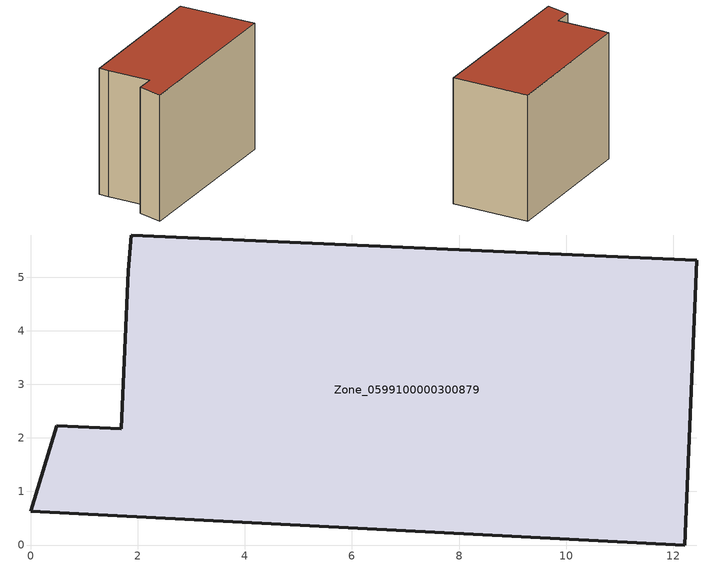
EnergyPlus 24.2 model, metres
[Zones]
Zone_0599100000300879
 floor ground (C_G): 1.82,5.12 1.88,5.79 12.44,5.32 12.21,0 0,0.63 0.49,2.23 1.69,2.17 z1.13
 wall outside (C_F): 12.21,0 12.44,5.32 1.88,5.79 1.82,5.12 1.69,2.17 0.49,2.23 0,0.63 12.21,0 z1.13:9.88
 roof outside (C_R): 1.88,5.79 1.82,5.12 1.69,2.17 0.49,2.23 0,0.63 12.21,0 12.44,5.32 z9.88
[BUILDING]
Pand.0599100000300879: North Axis=0; Terrain=City; Loads Convergence Tolerance Value=0.04; Temperature Convergence Tolerance Value=0.4; Solar Distribution=FullExterior; Maximum Number of Warmup Days=25; Minimum Number of Warmup Days=1
[Site:Location]
Rotterdam.The.Hague.AP_ZH_NLD Design_Conditions: Latitude=51.96; Longitude=4.45; Time Zone=1; Elevation=-4.5
[SITE:GROUNDTEMPERATURE:BUILDINGSURFACE]
18, 18, 18, 18, 18, 18, 18, 18, 18, 18, 18, 18
[MATERIAL] Thermal Absorptance=0.9; Solar Absorptance=0.7; Visible Absorptance=0.7
Name | Roughness | Thickness | Conductivity | Density | Specific Heat
G.TC.1975-1991 | MediumSmooth | 0.15 | 0.288461 | 540 | 1210
F.TC.1975-1991 | Rough | 0.3 | 0.230769 | 1920 | 840
R.TC.1975-1991 | MediumRough | 0.2 | 0.153846 | 1500 | 1000
[CONSTRUCTION]
C_G: G.TC.1975-1991
C_F: F.TC.1975-1991
C_R: R.TC.1975-1991
[ZONE]
Zone_0599100000300879: Type=1; Multiplier=1; Ceiling Height=Autocalculate; Volume=Autocalculate; Floor Area=autocalculate; Part of Total Floor Area=Yes
[ZONEINFILTRATION:DESIGNFLOWRATE]
Infil_Zone_0599100000300879: Zone or ZoneList or Space or SpaceList=Zone_0599100000300879; Schedule=AlwaysOn; Design Flow Rate Calculation Method=Flow/Area; Flow Rate per Floor Area=0.003; Constant Term Coefficient=1; Temperature Term Coefficient=0; Velocity Term Coefficient=0; Velocity Squared Term Coefficient=0
[HVACTEMPLATE:ZONE:IDEALLOADSAIRSYSTEM]
Zone_0599100000300879: Maximum Heating Supply Air Temperature=50; Minimum Cooling Supply Air Temperature=13; Maximum Heating Supply Air Humidity Ratio=0.0156; Minimum Cooling Supply Air Humidity Ratio=0.0077; Heating Limit=NoLimit; Cooling Limit=NoLimit; Dehumidification Control Type=ConstantSensibleHeatRatio; Cooling Sensible Heat Ratio=0.7; Dehumidification Setpoint=60; Humidification Control Type=None; Humidification Setpoint=30; Outdoor Air Method=None; Outdoor Air Flow Rate per Person=0.00944; Outdoor Air Flow Rate per Zone Floor Area=0; Outdoor Air Flow Rate per Zone=0; Demand Controlled Ventilation Type=None; Outdoor Air Economizer Type=NoEconomizer; Heat Recovery Type=None; Sensible Heat Recovery Effectiveness=0.7; Latent Heat Recovery Effectiveness=0.65
[ZONECONTROL:THERMOSTAT]
ThermostatControl_Zone_0599100000300879: Zone or ZoneList=Zone_0599100000300879; Control Type Schedule=DualSetpointControlType; Control 1=Thermostat_Zone_0599100000300879; Temperature Difference Between Cutout And Setpoint=0
[THERMOSTATSETPOINT:DUALSETPOINT]
Thermostat_Zone_0599100000300879: Heating Setpoint Temperature Schedule=HeatingSetpoint_Zone_0599100000300879; Cooling Setpoint Temperature Schedule=CoolingSetpoint_Zone_0599100000300879
[SCHEDULE:COMPACT]
HeatingSetpoint_Zone_0599100000300879: Through: 12/31, For: AllDays, Until: 24:00, 21
CoolingSetpoint_Zone_0599100000300879: Through: 12/31, For: AllDays, Until: 24:00, 24
DualSetpointControlType: Through: 12/31, For: AllDays, Until: 24:00, 4
AlwaysOn: Through: 12/31, For: AllDays, Until: 24:00, 1
